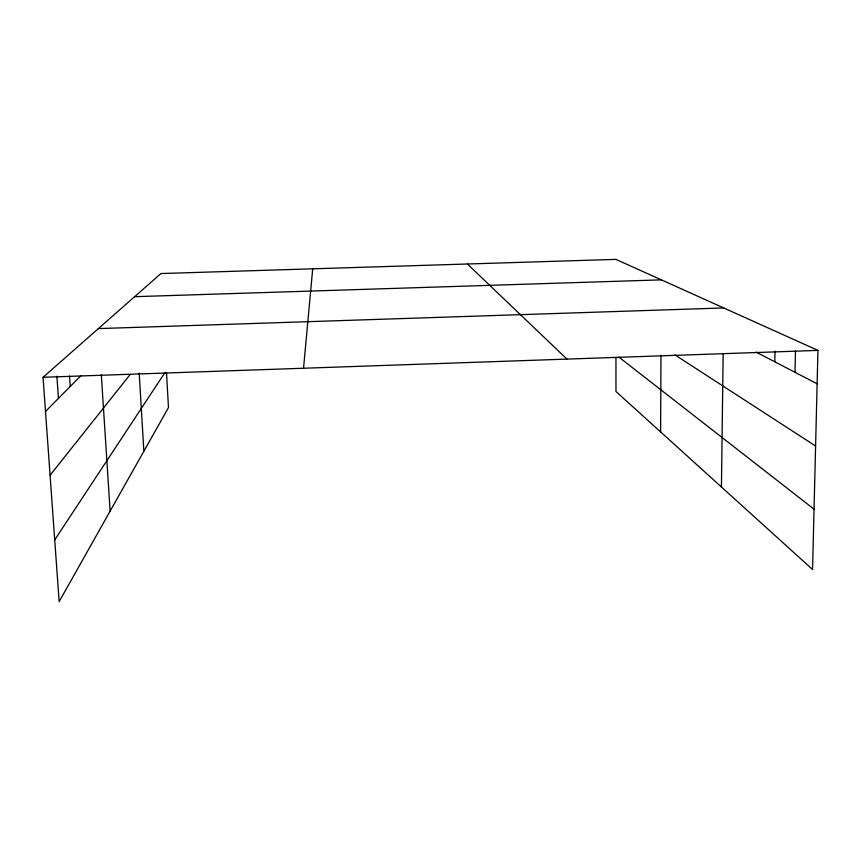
<?xml version="1.0" encoding="UTF-8"?>
<svg xmlns="http://www.w3.org/2000/svg" width="861" height="861" viewBox="0 0 861 861"><rect width="100%" height="100%" fill="white"/><g stroke="black" fill="none" stroke-linecap="round" stroke-linejoin="round"><path stroke-width="1.29" d="M660.591 431.91L660.99 355.206M721.432 487.003L723.154 353.806M774.792 361.792L774.997 351.159M795.004 372.286L795.467 351.008M166.528 373.039L168.465 407.576L59.151 601.624L43.05 377.279L160.921 273.55L615.916 259.376L817.95 350.395L812.558 569.508L615.97 391.497L615.959 357.444M303.535 368.239L312.704 268.826M54.717 539.89L165.108 372.307M50.078 475.24L130.076 374.61M45.504 411.483L81.052 375.579M43.05 377.279L817.95 350.395M98.348 328.611L723.735 307.947M134.628 296.69L661.377 279.857M756.238 352.16L817.132 383.78M674.927 354.893L815.593 446.03M618.951 357.154L814.043 509.174M467.394 264.004L566.958 359.102M56.891 376.192L58.451 398.406M69.537 376.074L70.247 386.492M101.329 374.901L110.122 511.154M139.191 373.017L143.862 451.25"/></g></svg>
